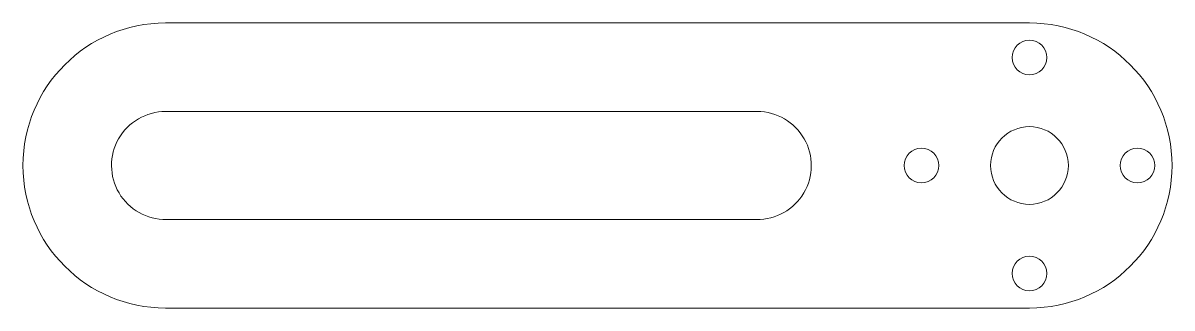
# Model space of a CAD drawing. Header units: inches. Extents: x -2.33 to 0.33, y -0.33 to 0.33.
import ezdxf

# ---------------------------------------------------------------- set-up
doc = ezdxf.new("R2010")
doc.units = ezdxf.units.IN
doc.header["$MEASUREMENT"] = 0

msp = doc.modelspace()

# ---------------------------------------------------------------- linework, layer by layer
at = {"color": 7, "linetype": 'Continuous', "lineweight": 15}
for p, q in [((0, 0.33), (-2, 0.33)), ((-0.63, 0.125), (-2, 0.125)), ((-1.9981, -0.125), (-0.6319, -0.125)), ((-2, -0.33), (0, -0.33))]:
    msp.add_line(p, q, dxfattribs=at)
for centre, radius in [((0, 0.25), 0.04), ((0, 0), 0.09), ((-0.25, 0), 0.04), ((0.25, 0), 0.04), ((0, -0.25), 0.04)]:
    msp.add_circle(centre, radius, dxfattribs=at)
for centre, radius, start, end in [((-2, 0), 0.33, 90, 270), ((0, 0), 0.33, 270, 90), ((-2, 0), 0.125, 90, 270.8894), ((-0.63, 0), 0.125, 269.1106, 90)]:
    msp.add_arc(centre, radius, start, end, dxfattribs=at)

doc.saveas('drawing.dxf')
